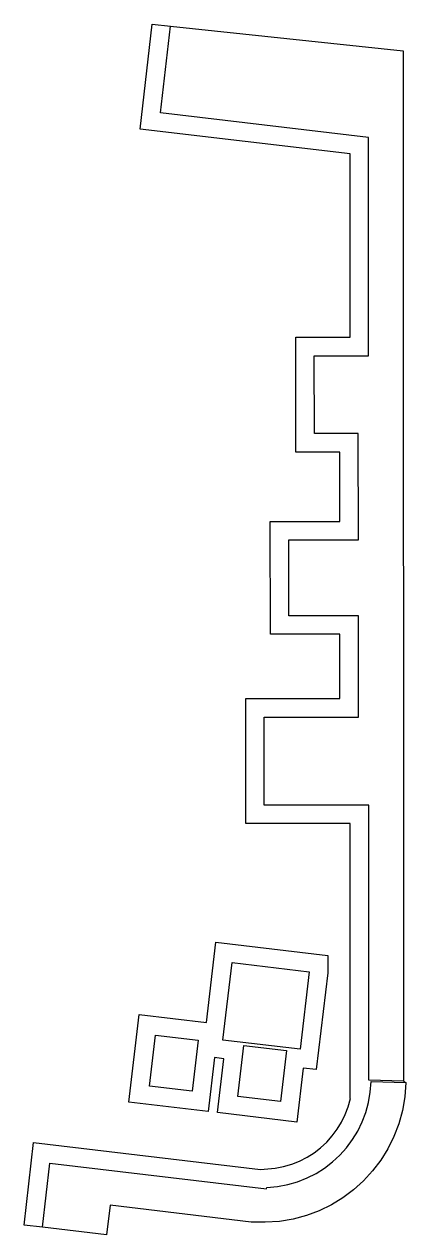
# Model space of a CAD drawing. Header units: metres. Extents: x 353789.4 to 353808, y 355918.3 to 355977.3.
import ezdxf

# ---------------------------------------------------------------- set-up
doc = ezdxf.new("R2010")
doc.units = ezdxf.units.M
doc.layers.add('CYCLOPEAN', color=1, linetype='Continuous')
doc.layers.add('FOOTINGS-HATCHED', color=8, linetype='Continuous')

msp = doc.modelspace()

# ---------------------------------------------------------------- linework, layer by layer
at = {"layer": 'CYCLOPEAN'}
for points in [[(353807.962, 355925.032), (353807.845, 355924.359), (353807.665, 355923.71), (353807.427, 355923.089), (353807.133, 355922.497), (353806.786, 355921.939), (353806.39, 355921.418), (353805.948, 355920.936), (353805.463, 355920.498), (353804.939, 355920.106), (353804.378, 355919.763), (353803.785, 355919.473), (353803.161, 355919.239), (353802.511, 355919.065), (353801.838, 355918.952), (353801.145, 355918.906), (353800.466, 355918.921), (353793.564, 355919.737), (353793.394, 355918.298), (353790.265, 355918.668), (353789.372, 355918.773), (353789.824, 355922.798), (353800.922, 355921.485), (353801.624, 355921.547), (353802.039, 355921.625), (353802.439, 355921.741), (353802.822, 355921.892), (353803.187, 355922.077), (353803.531, 355922.294), (353803.853, 355922.541), (353804.15, 355922.817), (353804.421, 355923.118), (353804.664, 355923.444), (353804.876, 355923.791), (353805.055, 355924.158), (353805.201, 355924.544), (353805.31, 355924.945), (353805.311, 355924.952), (353805.3, 355924.952), (353805.299, 355938.354), (353800.198, 355938.353), (353800.197, 355944.453), (353804.797, 355944.454), (353804.796, 355947.595), (353801.396, 355947.589), (353801.395, 355953.091), (353804.795, 355953.092), (353804.794, 355956.479), (353802.645, 355956.479), (353802.644, 355962.079), (353805.293, 355962.079), (353805.291, 355971.018), (353795.04, 355972.235), (353795.626, 355977.347), (353796.521, 355977.252), (353807.89, 355976.047), (353807.9, 355925.793), (353808.014, 355925.725)], [(353798.362, 355924.308), (353794.489, 355924.766), (353794.994, 355929.036), (353798.272, 355928.648), (353798.736, 355932.571), (353804.197, 355931.925), (353804.197, 355931.072), (353803.639, 355926.352), (353802.993, 355926.428), (353802.682, 355923.796), (353798.809, 355924.255), (353799.12, 355926.886), (353798.673, 355926.939)]]:
    msp.add_lwpolyline(points, close=True, dxfattribs=at)
at = {"layer": 'FOOTINGS-HATCHED'}
for points in [[(353796.521, 355977.252), (353807.89, 355976.047), (353807.9, 355925.793), (353806.2, 355925.832), (353806.199, 355939.254), (353801.098, 355939.253), (353801.097, 355943.553), (353805.697, 355943.554), (353805.696, 355948.497), (353802.296, 355948.491), (353802.295, 355952.191), (353805.695, 355952.192), (353805.694, 355957.379), (353803.545, 355957.379), (353803.544, 355961.179), (353806.193, 355961.179), (353806.191, 355971.817), (353796.036, 355973.023)], [(353803.297, 355931.125), (353803.297, 355931.125), (353802.851, 355927.351), (353799.077, 355927.798), (353799.524, 355931.572)], [(353795.782, 355928.037), (353797.868, 355927.79), (353797.574, 355925.307), (353795.489, 355925.554)], [(353800.102, 355927.525), (353802.188, 355927.279), (353801.894, 355924.796), (353799.808, 355925.043)], [(353790.617, 355921.798), (353801.205, 355920.545), (353801.231, 355920.609), (353801.747, 355920.655), (353802.247, 355920.748), (353802.73, 355920.888), (353803.192, 355921.07), (353803.632, 355921.293), (353804.046, 355921.555), (353804.434, 355921.853), (353804.792, 355922.185), (353805.118, 355922.547), (353805.41, 355922.939), (353805.666, 355923.358), (353805.882, 355923.801), (353806.058, 355924.266), (353806.19, 355924.75), (353806.276, 355925.252), (353806.314, 355925.768), (353808.014, 355925.725), (353807.962, 355925.032), (353807.845, 355924.359), (353807.665, 355923.71), (353807.427, 355923.089), (353807.133, 355922.497), (353806.786, 355921.939), (353806.39, 355921.418), (353805.948, 355920.936), (353805.463, 355920.498), (353804.939, 355920.106), (353804.378, 355919.763), (353803.785, 355919.473), (353803.161, 355919.239), (353802.511, 355919.065), (353801.838, 355918.952), (353801.145, 355918.906), (353800.466, 355918.921), (353793.564, 355919.737), (353793.394, 355918.298), (353790.265, 355918.668)]]:
    msp.add_lwpolyline(points, close=True, dxfattribs=at)

doc.saveas('drawing.dxf')
